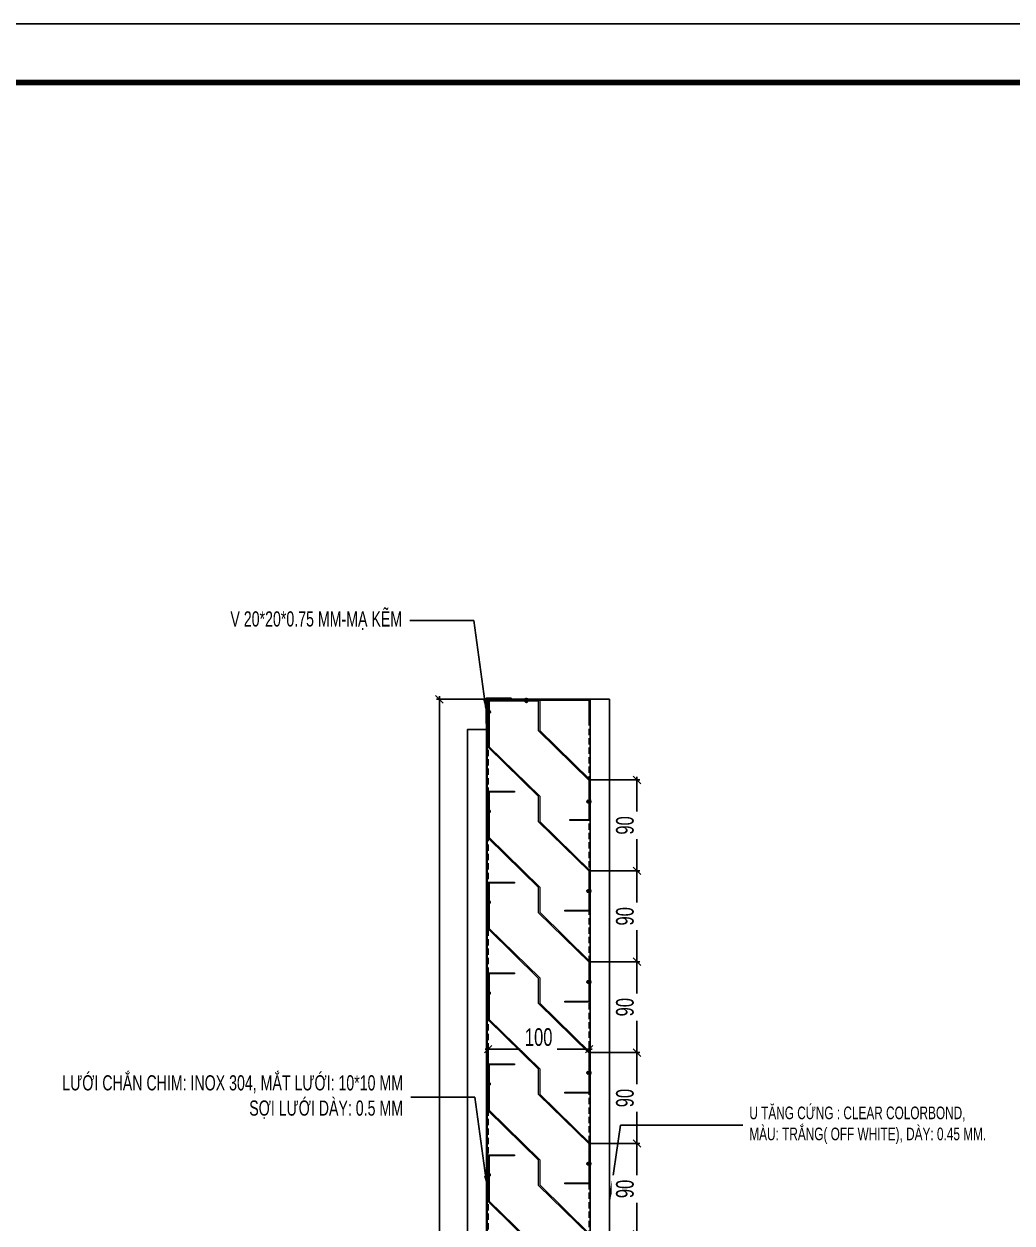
# Model space of a CAD drawing. Header units: inches. Extents: x 340055 to 349452, y -34649 to -30845.
# Drawn here: x 346555.9 to 346751.7, y -33585.8 to -33348.3 of the extents above; entities that cross this region are included whole.
import ezdxf

# ---------------------------------------------------------------- set-up
doc = ezdxf.new("R2010")
doc.units = ezdxf.units.IN
doc.header["$MEASUREMENT"] = 0
doc.linetypes.add('HIDDEN', pattern=[0.375, 0.25, -0.125])
doc.layers.add('2H-vua', color=2, linetype='Continuous', lineweight=20)
doc.layers.add('TL-TIILE BLOCK A2$0$TL-TITLE BLOCK 1', color=7, linetype='Continuous', lineweight=50)
for name, color, linetype in [('3', 3, 'Continuous'), ('flashing', 6, 'Continuous'), ('NET IN', 3, 'Continuous')]:
    doc.layers.add(name, color=color, linetype=linetype)
doc.styles.add('ST1H', font='vnshxh.shx', dxfattribs={"width": 0.7})
doc.dimstyles.new('3', dxfattribs={"dimtxt": 3.5, "dimasz": 1.8, "dimexe": 1, "dimexo": 0, "dimgap": 1, "dimtad": 1, "dimdec": 0, "dimlfac": 3, "dimzin": 0, "dimdsep": 46, "dimtxsty": 'ST1H', "dimblk": 'OBLIQUE', "dimcen": 1, "dimdle": 1, "dimclrd": 8, "dimclre": 8, "dimclrt": 3, "dimadec": 0, "dimazin": 0, "dimtfac": 1, "dimtdec": 0, "dimtix": 1, "dimtofl": 0, "dimtmove": 1, "dimatfit": 3, "dimfxl": 0, "dimtolj": 1, "dimtzin": 0, "dimlwd": -1, "dimlwe": -1, "dimarcsym": 0})
doc.dimstyles.new('5', dxfattribs={"dimtxt": 3.5, "dimasz": 1.5, "dimexe": 0.6, "dimexo": 0, "dimtad": 1, "dimdec": 0, "dimlfac": 5, "dimzin": 0, "dimdsep": 46, "dimtxsty": 'ST1H', "dimblk": 'OBLIQUE', "dimcen": 1, "dimdle": 0.6, "dimclrd": 8, "dimclre": 8, "dimclrt": 3, "dimadec": 0, "dimazin": 0, "dimtfac": 1, "dimtdec": 0, "dimtix": 1, "dimtofl": 0, "dimtmove": 0, "dimatfit": 3, "dimfxl": 0, "dimtolj": 1, "dimtzin": 0, "dimlwd": -1, "dimlwe": -1, "dimarcsym": 0})

# ---------------------------------------------------------------- blocks, each defined once
blk = doc.blocks.new('_Oblique')
at = {"color": 0, "linetype": 'ByBlock', "lineweight": -2}
blk.add_line((-0.5, -0.5), (0.5, 0.5), dxfattribs=at)
blk = doc.blocks.new('*D192')
at = {"color": 8, "linetype": 'Continuous', "transparency": 16777216}
for p, q in [((14.07, 171.44), (35.27, 171.44)), ((14.67, 164.65), (14.67, 172.04)), ((34.67, 164.65), (34.67, 172.04))]:
    blk.add_line(p, q, dxfattribs=at)
at = {"layer": 'Defpoints', "color": 0, "transparency": 16777216}
for p in [(34.67, 171.44), (14.67, 164.65), (34.67, 164.65)]:
    blk.add_point(p, dxfattribs=at)
at = {"color": 8, "transparency": 16777216, "xscale": 1.5, "yscale": 1.5, "zscale": 1.5, "rotation": 180}
blk.add_blockref('_Oblique', (14.67, 171.44), dxfattribs=at)
at = {"color": 8, "transparency": 16777216, "xscale": 1.5, "yscale": 1.5, "zscale": 1.5}
blk.add_blockref('_Oblique', (34.67, 171.44), dxfattribs=at)
at = {"color": 3, "transparency": 16777216, "insert": (24.67, 173.81), "char_height": 3.5, "attachment_point": 5, "style": 'ST1H', "bg_fill": 3, "box_fill_scale": 1.25, "bg_fill_color": 256, "bg_fill_true_color": 13158600, "bg_fill_transparency": 8650487}
blk.add_mtext('\\A1;100', dxfattribs=at)
blk = doc.blocks.new('RIVET')
at = {"color": 8}
for p, q in [((-3.9, 1.1), (-4.2, 0)), ((-4.2, 0), (-3.9, -1.1)), ((-3.9, -1.1), (-3.9, 1.1)), ((-3.5, -1.3), (-3.5, 1.3)), ((-1, -1.2), (-1, 1.3)), ((-1, 1.3), (-0.1, 1.3)), ((0, 1.3), (0, 2.4)), ((0, -1.3), (0, 1.3)), ((0.1, 2.5), (0.1, 2.5)), ((0.1, 2.5), (0.7, 1.4)), ((0.1, -2.5), (0.1, 2.5)), ((0.7, 1.1), (0.7, -1.1)), ((0.9, 0.7), (0.7, 0.7)), ((0.9, -0.7), (0.9, 0.7)), ((-0.1, -1.2), (-1, -1.2)), ((0, -2.4), (0, -1.3)), ((0.7, -1.4), (0.1, -2.5)), ((0.1, -2.5), (0.1, -2.5)), ((0.9, -0.7), (0.7, -0.7))]:
    blk.add_line(p, q, dxfattribs=at)
for centre, radius, start, end in [((-3.4, 0.7), 0.634, 101.5667, 142.2309), ((-2.5, -0.1), 1.78, 64.6352, 125.2369), ((-0.9, 3), 1.71, 240.4783, 268.3625), ((-0.1, 1.3), 0.0625, 270, 0), ((0.1, 2.4), 0.0625, 90, 180), ((0.1, 2.4), 0.0625, 26.5651, 90), ((0.1, 1.1), 0.625, 0, 26.5651), ((5.4, 0.6), 4.45, 179.0778, 187.9518), ((5.8, -0.6), 4.85, 172.415, 180.5555), ((-3.4, -0.7), 0.634, 217.7691, 258.4333), ((-2.5, 0.1), 1.78, 234.7631, 295.3648), ((-0.9, -3), 1.71, 91.6375, 119.5217), ((-0.1, -1.3), 0.0625, 0, 90), ((0.1, -2.4), 0.0625, 180, 270), ((0.1, -2.4), 0.0625, 270, 333.4349), ((0.1, -1.1), 0.625, 333.4349, 0)]:
    blk.add_arc(centre, radius, start, end, dxfattribs=at)
blk = doc.blocks.new('*D193')
at = {"color": 8, "linetype": 'Continuous', "transparency": 16777216}
for p, q in [((34.86, 206.75), (44.74, 206.75)), ((44.14, 207.35), (44.14, 188.15)), ((34.86, 188.75), (44.74, 188.75))]:
    blk.add_line(p, q, dxfattribs=at)
at = {"layer": 'Defpoints', "color": 0, "transparency": 16777216}
for p in [(34.86, 206.75), (34.86, 188.75), (44.14, 188.75)]:
    blk.add_point(p, dxfattribs=at)
at = {"color": 8, "transparency": 16777216, "xscale": 1.5, "yscale": 1.5, "zscale": 1.5}
for p, rotation in [((44.14, 206.75), 90), ((44.14, 188.75), 270)]:
    blk.add_blockref('_Oblique', p, dxfattribs=dict(at, rotation=rotation))
at = {"color": 3, "transparency": 16777216, "insert": (41.77, 197.75), "char_height": 3.5, "attachment_point": 5, "rotation": 90, "style": 'ST1H', "bg_fill": 3, "box_fill_scale": 1.25, "bg_fill_color": 256, "bg_fill_true_color": 13158600, "bg_fill_transparency": 5767237}
blk.add_mtext('\\A1;90', dxfattribs=at)
blk = doc.blocks.new('*D194')
at = {"color": 8, "linetype": 'Continuous', "transparency": 16777216}
for p, q in [((34.86, 224.75), (44.74, 224.75)), ((44.14, 225.35), (44.14, 206.15)), ((34.86, 206.75), (44.74, 206.75))]:
    blk.add_line(p, q, dxfattribs=at)
at = {"layer": 'Defpoints', "color": 0, "transparency": 16777216}
for p in [(34.86, 224.75), (34.86, 206.75), (44.14, 206.75)]:
    blk.add_point(p, dxfattribs=at)
at = {"color": 8, "transparency": 16777216, "xscale": 1.5, "yscale": 1.5, "zscale": 1.5}
for p, rotation in [((44.14, 224.75), 90), ((44.14, 206.75), 270)]:
    blk.add_blockref('_Oblique', p, dxfattribs=dict(at, rotation=rotation))
at = {"color": 3, "transparency": 16777216, "insert": (41.77, 215.75), "char_height": 3.5, "attachment_point": 5, "rotation": 90, "style": 'ST1H', "bg_fill": 3, "box_fill_scale": 1.25, "bg_fill_color": 256, "bg_fill_true_color": 13158600, "bg_fill_transparency": 9536941}
blk.add_mtext('\\A1;90', dxfattribs=at)
blk = doc.blocks.new('*D195')
at = {"color": 8, "linetype": 'Continuous', "transparency": 16777216}
for p, q in [((14.46, 240.73), (4.4, 240.73)), ((5, 241.33), (5, 0.15)), ((14.46, 0.75), (4.4, 0.75))]:
    blk.add_line(p, q, dxfattribs=at)
at = {"layer": 'Defpoints', "color": 0, "transparency": 16777216}
for p in [(14.46, 240.73), (5, 0.75), (14.46, 0.75)]:
    blk.add_point(p, dxfattribs=at)
at = {"color": 8, "transparency": 16777216, "xscale": 1.5, "yscale": 1.5, "zscale": 1.5}
for p, rotation in [((5, 240.73), 90), ((5, 0.75), 270)]:
    blk.add_blockref('_Oblique', p, dxfattribs=dict(at, rotation=rotation))
at = {"color": 3, "transparency": 16777216, "insert": (2.62, 120.74), "char_height": 3.5, "attachment_point": 5, "rotation": 90, "style": 'ST1H', "bg_fill": 3, "box_fill_scale": 1.25, "bg_fill_color": 256, "bg_fill_true_color": 13158600, "bg_fill_transparency": 13343624}
blk.add_mtext('\\A1;1200', dxfattribs=at)
blk = doc.blocks.new('*D196')
at = {"color": 8, "linetype": 'Continuous', "transparency": 16777216}
for p, q in [((44.14, 171.35), (44.14, 152.15)), ((34.86, 170.75), (44.74, 170.75)), ((34.86, 152.75), (44.74, 152.75))]:
    blk.add_line(p, q, dxfattribs=at)
at = {"layer": 'Defpoints', "color": 0, "transparency": 16777216}
for p in [(34.86, 170.75), (34.86, 152.75), (44.14, 152.75)]:
    blk.add_point(p, dxfattribs=at)
at = {"color": 8, "transparency": 16777216, "xscale": 1.5, "yscale": 1.5, "zscale": 1.5}
for p, rotation in [((44.14, 170.75), 90), ((44.14, 152.75), 270)]:
    blk.add_blockref('_Oblique', p, dxfattribs=dict(at, rotation=rotation))
at = {"color": 3, "transparency": 16777216, "insert": (41.77, 161.75), "char_height": 3.5, "attachment_point": 5, "rotation": 90, "style": 'ST1H', "bg_fill": 3, "box_fill_scale": 1.25, "bg_fill_color": 256, "bg_fill_true_color": 13158600, "bg_fill_transparency": 5830688}
blk.add_mtext('\\A1;90', dxfattribs=at)
blk = doc.blocks.new('*D197')
at = {"color": 8, "linetype": 'Continuous', "transparency": 16777216}
for p, q in [((34.86, 188.75), (44.74, 188.75)), ((44.14, 189.35), (44.14, 170.15)), ((34.86, 170.75), (44.74, 170.75))]:
    blk.add_line(p, q, dxfattribs=at)
at = {"layer": 'Defpoints', "color": 0, "transparency": 16777216}
for p in [(34.86, 188.75), (34.86, 170.75), (44.14, 170.75)]:
    blk.add_point(p, dxfattribs=at)
at = {"color": 8, "transparency": 16777216, "xscale": 1.5, "yscale": 1.5, "zscale": 1.5}
for p, rotation in [((44.14, 188.75), 90), ((44.14, 170.75), 270)]:
    blk.add_blockref('_Oblique', p, dxfattribs=dict(at, rotation=rotation))
at = {"color": 3, "transparency": 16777216, "insert": (41.77, 179.75), "char_height": 3.5, "attachment_point": 5, "rotation": 90, "style": 'ST1H', "bg_fill": 3, "box_fill_scale": 1.25, "bg_fill_color": 256, "bg_fill_true_color": 13158600, "bg_fill_transparency": 13343624}
blk.add_mtext('\\A1;90', dxfattribs=at)
blk = doc.blocks.new('*D199')
at = {"color": 8, "linetype": 'Continuous', "transparency": 16777216}
for p, q in [((34.86, 152.75), (44.74, 152.75)), ((44.14, 153.35), (44.14, 134.15)), ((34.86, 134.75), (44.74, 134.75))]:
    blk.add_line(p, q, dxfattribs=at)
at = {"layer": 'Defpoints', "color": 0, "transparency": 16777216}
for p in [(34.86, 152.75), (34.86, 134.75), (44.14, 134.75)]:
    blk.add_point(p, dxfattribs=at)
at = {"color": 8, "transparency": 16777216, "xscale": 1.5, "yscale": 1.5, "zscale": 1.5}
for p, rotation in [((44.14, 152.75), 90), ((44.14, 134.75), 270)]:
    blk.add_blockref('_Oblique', p, dxfattribs=dict(at, rotation=rotation))
at = {"color": 3, "transparency": 16777216, "insert": (41.77, 143.75), "char_height": 3.5, "attachment_point": 5, "rotation": 90, "style": 'ST1H', "bg_fill": 3, "box_fill_scale": 1.25, "bg_fill_color": 256, "bg_fill_true_color": 13158600, "bg_fill_transparency": 5830688}
blk.add_mtext('\\A1;90', dxfattribs=at)
blk = doc.blocks.new('kt kien truc 1')
at = {"layer": 'Defpoints', "color": 8}
blk.add_lwpolyline([(0, 0), (594, 0), (594, 420), (0, 420)], close=True, dxfattribs=at)
at = {"layer": 'TL-TIILE BLOCK A2$0$TL-TITLE BLOCK 1', "const_width": 1}
blk.add_lwpolyline([(20, 10), (579, 10), (584, 15), (584, 405), (579, 410), (20, 410), (15, 405), (15, 15)], close=True, dxfattribs=at)
blk = doc.blocks.new('A$C27E3352B')
at = {"color": 133, "true_color": 0x36c9c7}
blk.add_line((14.67, 240.53), (34.67, 240.53), dxfattribs=at)
at = {"layer": '2H-vua'}
for points in [[(29.86, 198.95), (34.66, 198.95), (34.66, 206.67), (24.67, 216.46), (24.67, 221.46), (14.67, 231.25), (14.67, 240.53), (19.87, 240.53), (19.87, 240.33), (14.87, 240.33), (14.87, 231.33), (24.87, 221.54), (24.87, 216.54), (34.86, 206.75), (34.86, 198.75), (29.86, 198.75)], [(24.67, 240.34), (18.87, 240.34), (18.87, 240.54), (24.87, 240.54), (24.87, 234.54), (34.86, 224.75), (34.86, 216.75), (30.86, 216.75), (30.86, 216.95), (34.66, 216.95), (34.66, 224.67), (24.67, 234.46)], [(29.86, 180.95), (34.66, 180.95), (34.66, 188.67), (24.67, 198.46), (24.67, 203.46), (14.67, 213.25), (14.67, 222.53), (19.87, 222.53), (19.87, 222.33), (14.87, 222.33), (14.87, 213.33), (24.87, 203.54), (24.87, 198.54), (34.86, 188.75), (34.86, 180.75), (29.86, 180.75)], [(29.86, 108.95), (34.66, 108.95), (34.66, 116.67), (24.67, 126.46), (24.67, 131.46), (14.67, 141.25), (14.67, 150.53), (19.87, 150.53), (19.87, 150.33), (14.87, 150.33), (14.87, 141.33), (24.87, 131.54), (24.87, 126.54), (34.86, 116.75), (34.86, 108.75), (29.86, 108.75)]]:
    blk.add_lwpolyline(points, close=True, dxfattribs=at)
at = {"layer": 'flashing'}
blk.add_lwpolyline([(22.84, 240.73), (34.88, 240.73), (34.88, 235.73), (34.67, 235.73), (34.67, 240.53), (22.84, 240.53), (14.67, 240.53), (14.67, 235.73), (14.47, 235.73), (14.47, 240.73)], close=True, dxfattribs=at)
at = {"layer": 'flashing', "color": 0, "ltscale": 500}
for p, xscale, yscale, zscale, rotation in [((22.23, 240.73), 0.1499999999650754, 0.1499999999650754, 0.1499999999650754, 90), ((14.47, 238.23), 0.1499999999650754, 0.1499999999650754, 0.1499999999650754, 180), ((34.86, 184.75), -0.1499999999068677, 0.1500000000232831, 0.15000000000029, 180), ((34.86, 148.75), -0.1499999999068677, 0.1500000000232831, 0.15000000000029, 180)]:
    blk.add_blockref('RIVET', p, dxfattribs=dict(at, xscale=xscale, yscale=yscale, zscale=zscale, rotation=rotation))
for p, xscale, yscale, zscale in [((14.46, 218.54), -0.1499999999068677, 0.1500000000232831, 0.15000000000029), ((34.86, 220.48), 0.1499999999650754, 0.1499999999650754, 0.1499999999650754), ((14.46, 200.54), -0.1499999999068677, 0.1500000000232831, 0.15000000000029), ((14.46, 182.54), -0.1499999999068677, 0.1500000000232831, 0.15000000000029), ((14.46, 146.54), -0.1499999999068677, 0.1500000000232831, 0.15000000000029)]:
    blk.add_blockref('RIVET', p, dxfattribs=dict(at, xscale=xscale, yscale=yscale, zscale=zscale))
at = {"color": 133, "true_color": 0x36c9c7}
dim = blk.add_linear_dim(base=(34.67, 171.44), p1=(14.67, 164.65), p2=(34.67, 164.65), dimstyle='5', override={"dimfxl": 0, "dimtfill": 1}, dxfattribs=at)
dim.commit()
dim.dimension.update_dxf_attribs({"geometry": '*D192', "text_midpoint": (24.67, 173.81)})
at = {"color": 133, "linetype": 'HIDDEN', "ltscale": 5, "true_color": 0x36c9c7}
for points in [[(14.46, 240.73), (34.86, 240.73), (34.86, 0.75), (14.46, 0.75)], [(14.66, 240.53), (34.66, 240.53), (34.66, 0.75), (14.66, 0.75)]]:
    blk.add_lwpolyline(points, close=True, dxfattribs=at)
at = {"layer": '2H-vua'}
for points in [[(29.86, 162.95), (34.66, 162.95), (34.66, 170.67), (24.67, 180.46), (24.67, 185.46), (14.67, 195.25), (14.67, 204.53), (19.87, 204.53), (19.87, 204.33), (14.87, 204.33), (14.87, 195.33), (24.87, 185.54), (24.87, 180.54), (34.86, 170.75), (34.86, 162.75), (29.86, 162.75)], [(29.86, 144.95), (34.66, 144.95), (34.66, 152.67), (24.67, 162.46), (24.67, 167.46), (14.67, 177.25), (14.67, 186.53), (19.87, 186.53), (19.87, 186.33), (14.87, 186.33), (14.87, 177.33), (24.87, 167.54), (24.87, 162.54), (34.86, 152.75), (34.86, 144.75), (29.86, 144.75)], [(29.86, 126.95), (34.66, 126.95), (34.66, 134.67), (24.67, 144.46), (24.67, 149.46), (14.67, 159.25), (14.67, 168.53), (19.87, 168.53), (19.87, 168.33), (14.87, 168.33), (14.87, 159.33), (24.87, 149.54), (24.87, 144.54), (34.86, 134.75), (34.86, 126.75), (29.86, 126.75)]]:
    blk.add_lwpolyline(points, close=True, dxfattribs=at)
at = {"layer": 'flashing', "color": 0, "ltscale": 500, "xscale": -0.1499999999068677, "yscale": 0.1500000000232831, "zscale": 0.15000000000029, "rotation": 180}
blk.add_blockref('RIVET', (34.86, 166.75), dxfattribs=at)
at = {"layer": 'flashing', "color": 0, "ltscale": 500, "xscale": -0.1499999999068677, "yscale": 0.1500000000232831, "zscale": 0.15000000000029}
blk.add_blockref('RIVET', (14.46, 164.54), dxfattribs=at)
at = {"color": 133, "true_color": 0x36c9c7}
for base, p1, p2, picture, middle in [((5, 0.75), (14.46, 240.73), (14.46, 0.75), '*D195', (2.62, 120.74)), ((44.14, 188.75), (34.86, 206.75), (34.86, 188.75), '*D193', (41.77, 197.75)), ((44.14, 152.75), (34.86, 170.75), (34.86, 152.75), '*D196', (41.77, 161.75))]:
    dim = blk.add_linear_dim(base=base, p1=p1, p2=p2, angle=90, dimstyle='5', override={"dimfxl": 0, "dimtfill": 1}, dxfattribs=at)
    dim.commit()
    dim.dimension.update_dxf_attribs({"geometry": picture, "text_midpoint": middle})
at = {"true_color": 0xfa051e}
h = blk.add_hatch(dxfattribs=at)
h.set_pattern_fill('ANSI31', color=1, scale=1.08, style=0)
h.set_pattern_definition([(45, (-124248.16733, 13877.24098), (-0.09545941546, 0.09545941546), [])])
h.paths.add_polyline_path([(14.24, 235.95), (14.24, 240.95), (19.24, 240.95), (19.24, 240.84), (14.35, 240.84), (14.35, 235.95)])
at = {"true_color": 0xf66c09}
h = blk.add_hatch(dxfattribs=at)
h.set_pattern_fill('ANSI37', color=30, scale=0.36, style=0)
h.set_pattern_definition([(45, (-124248.16733, 13877.240975), (-0.031819805153, 0.031819805153), []), (135, (-124248.16733, 13877.240975), (-0.031819805153, -0.031819805153), [])])
h.paths.add_polyline_path([(14.35, 169.03), (14.35, 240.84), (16.49, 240.84), (16.49, 240.73), (14.46, 240.73), (14.46, 169.03)])
h = blk.add_hatch(dxfattribs=at)
h.set_pattern_fill('ANSI37', color=30, scale=0.36, style=0)
h.set_pattern_definition([(315, (-124248.16733, -13635.756204), (-0.031819805153, -0.031819805153), []), (225, (-124248.16733, -13635.756204), (-0.031819805153, 0.031819805153), [])])
h.paths.add_polyline_path([(14.35, 169.03), (14.35, 0.64), (16.49, 0.64), (16.49, 0.75), (14.46, 0.75), (14.46, 169.03)])
at = {"color": 1, "true_color": 0xfa051e}
blk.add_lwpolyline([(14.24, 235.95), (14.24, 240.95), (19.24, 240.95), (19.24, 240.84), (14.35, 240.84), (14.35, 235.95)], close=True, dxfattribs=at)
at = {"color": 30, "true_color": 0xf66c09}
for points in [[(14.35, 169.03), (14.35, 240.84), (16.49, 240.84), (16.49, 240.73), (14.46, 240.73), (14.46, 169.03)], [(14.35, 169.03), (14.35, 0.64), (16.49, 0.64), (16.49, 0.75), (14.46, 0.75), (14.46, 169.03)]]:
    blk.add_lwpolyline(points, close=True, dxfattribs=at)
at = {"layer": 'flashing', "color": 0, "ltscale": 500, "xscale": -0.1499999999068677, "yscale": 0.1500000000232831, "zscale": 0.15000000000029, "rotation": 180}
blk.add_blockref('RIVET', (34.86, 202.75), dxfattribs=at)
at = {"color": 133, "true_color": 0x36c9c7}
for base, p1, p2, picture, middle in [((44.14, 206.75), (34.86, 224.75), (34.86, 206.75), '*D194', (41.77, 215.75)), ((44.14, 170.75), (34.86, 188.75), (34.86, 170.75), '*D197', (41.77, 179.75)), ((44.14, 134.75), (34.86, 152.75), (34.86, 134.75), '*D199', (41.77, 143.75))]:
    dim = blk.add_linear_dim(base=base, p1=p1, p2=p2, angle=90, dimstyle='5', override={"dimfxl": 0, "dimtfill": 1}, dxfattribs=at)
    dim.commit()
    dim.dimension.update_dxf_attribs({"geometry": picture, "text_midpoint": middle})

msp = doc.modelspace()

# ---------------------------------------------------------------- leaders
at = {"color": 9}
for points in [[(346647.4181, -33483.8779), (346645.0436, -33466.4666), (346630.8433, -33466.4666)], [(346647.5981, -33578.258), (346645.2236, -33560.8467), (346631.0233, -33560.8467)], [(346671.9401, -33581.3436), (346674.0921, -33566.4288), (346699.64, -33566.4288)]]:
    msp.add_leader(points, dimstyle='3', override={"dimgap": 1, "dimtad": 0}, dxfattribs=at)

# ---------------------------------------------------------------- next in the draw order: texts
at = {"color": 30, "true_color": 0xf66c09, "char_height": 3, "attachment_point": 6, "style": 'ST1H', "bg_fill": 2}
for s, insert in [('\\A1;V 20*20*0.75 MM-M¹ KÏM', (346630.8433, -33466.4666)), ('\\A1;L¦íI CH¾N CHIM: INOX 304, M¾T L¦íI: 10*10 MM\\PSîI L¦íI DµY: 0.5 MM', (346631.0233, -33560.8467))]:
    msp.add_mtext(s, dxfattribs=dict(at, insert=insert))
at = {"layer": '3', "insert": (346699.64, -33566.4288), "char_height": 2.5, "attachment_point": 4, "style": 'ST1H', "bg_fill": 2}
msp.add_mtext('\\A1;U T¡NG CøNG : CLEAR COLORBOND, \\Pmµu: tr¾ng( Off white), dµy: 0.45 mm.', dxfattribs=at)

# ---------------------------------------------------------------- next in the draw order: block references
at = {"color": 133, "true_color": 0x36c9c7}
msp.add_blockref('A$C27E3352B', (346633.2306, -33722.784), dxfattribs=at)

# ---------------------------------------------------------------- next in the draw order: linework, layer by layer
at = {"color": 1, "true_color": 0xfa051e}
for points in [[(346671.9041, -33482.0492), (346668.1069, -33482.0492), (346668.1069, -33721.6694), (346671.9041, -33721.6694)], [(346647.5791, -33488.0477), (346643.7819, -33488.0477), (346643.7851, -33716.25), (346647.5823, -33716.25)]]:
    msp.add_lwpolyline(points, close=True, dxfattribs=at)
at = {"layer": 'NET IN'}
msp.add_lwpolyline([(346244.9101, -33348.2982), (346933.69, -33348.2982), (346933.69, -33834.8987), (346244.9101, -33834.8987)], close=True, dxfattribs=at)

# ---------------------------------------------------------------- next in the draw order: block references
at = {"layer": '3', "xscale": 1.159562065285868, "yscale": 1.159562065285868, "zscale": 1.159562065285868}
msp.add_blockref('kt kien truc 1', (346244.9101, -33835.3143), dxfattribs=at)

doc.saveas('drawing.dxf')
